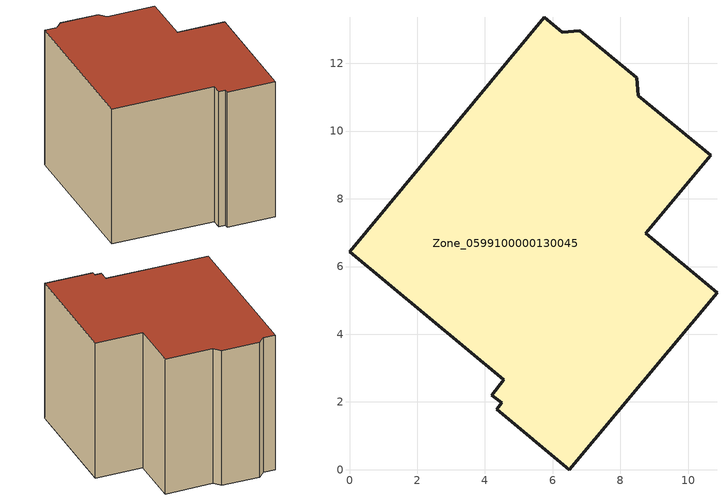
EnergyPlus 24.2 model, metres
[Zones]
Zone_0599100000130045
 floor ground (C_G): 10.85,5.23 6.49,0 4.34,1.78 4.5,1.97 4.2,2.21 4.56,2.65 0,6.44 5.75,13.36 6.28,12.92 6.8,12.96 8.48,11.57 8.53,11.05 10.66,9.29 8.75,6.98 z0
 wall outside (C_F): 6.49,0 10.85,5.23 8.75,6.98 10.66,9.29 8.53,11.05 8.48,11.57 6.8,12.96 6.28,12.92 5.75,13.36 0,6.44 4.56,2.65 4.2,2.21 4.5,1.97 4.34,1.78 6.49,0 z0:8.3
 roof outside (C_R): 4.2,2.21 4.5,1.97 4.34,1.78 6.49,0 10.85,5.23 8.75,6.98 10.66,9.29 8.53,11.05 8.48,11.57 6.8,12.96 6.28,12.92 5.75,13.36 0,6.44 4.56,2.65 z8.3
[BUILDING]
Pand.0599100000130045: North Axis=0; Terrain=City; Loads Convergence Tolerance Value=0.04; Temperature Convergence Tolerance Value=0.4; Solar Distribution=FullExterior; Maximum Number of Warmup Days=25; Minimum Number of Warmup Days=1
[Site:Location]
Rotterdam.The.Hague.AP_ZH_NLD Design_Conditions: Latitude=51.96; Longitude=4.45; Time Zone=1; Elevation=-4.5
[SITE:GROUNDTEMPERATURE:BUILDINGSURFACE]
18, 18, 18, 18, 18, 18, 18, 18, 18, 18, 18, 18
[MATERIAL] Thermal Absorptance=0.9; Solar Absorptance=0.7; Visible Absorptance=0.7
Name | Roughness | Thickness | Conductivity | Density | Specific Heat
G.TC.1946-1964 | MediumSmooth | 0.15 | 1 | 540 | 1210
F.TC.1946-1964 | Rough | 0.3 | 0.857143 | 1920 | 840
R.TC.1946-1964 | MediumRough | 0.2 | 0.235294 | 1500 | 1000
[CONSTRUCTION]
C_G: G.TC.1946-1964
C_F: F.TC.1946-1964
C_R: R.TC.1946-1964
[ZONE]
Zone_0599100000130045: Type=1; Multiplier=1; Ceiling Height=Autocalculate; Volume=Autocalculate; Floor Area=autocalculate; Part of Total Floor Area=Yes
[ZONEINFILTRATION:DESIGNFLOWRATE]
Infil_Zone_0599100000130045: Zone or ZoneList or Space or SpaceList=Zone_0599100000130045; Schedule=AlwaysOn; Design Flow Rate Calculation Method=Flow/Area; Flow Rate per Floor Area=0.003; Constant Term Coefficient=1; Temperature Term Coefficient=0; Velocity Term Coefficient=0; Velocity Squared Term Coefficient=0
[HVACTEMPLATE:ZONE:IDEALLOADSAIRSYSTEM]
Zone_0599100000130045: Maximum Heating Supply Air Temperature=50; Minimum Cooling Supply Air Temperature=13; Maximum Heating Supply Air Humidity Ratio=0.0156; Minimum Cooling Supply Air Humidity Ratio=0.0077; Heating Limit=NoLimit; Cooling Limit=NoLimit; Dehumidification Control Type=ConstantSensibleHeatRatio; Cooling Sensible Heat Ratio=0.7; Dehumidification Setpoint=60; Humidification Control Type=None; Humidification Setpoint=30; Outdoor Air Method=None; Outdoor Air Flow Rate per Person=0.00944; Outdoor Air Flow Rate per Zone Floor Area=0; Outdoor Air Flow Rate per Zone=0; Demand Controlled Ventilation Type=None; Outdoor Air Economizer Type=NoEconomizer; Heat Recovery Type=None; Sensible Heat Recovery Effectiveness=0.7; Latent Heat Recovery Effectiveness=0.65
[ZONECONTROL:THERMOSTAT]
ThermostatControl_Zone_0599100000130045: Zone or ZoneList=Zone_0599100000130045; Control Type Schedule=DualSetpointControlType; Control 1=Thermostat_Zone_0599100000130045; Temperature Difference Between Cutout And Setpoint=0
[THERMOSTATSETPOINT:DUALSETPOINT]
Thermostat_Zone_0599100000130045: Heating Setpoint Temperature Schedule=HeatingSetpoint_Zone_0599100000130045; Cooling Setpoint Temperature Schedule=CoolingSetpoint_Zone_0599100000130045
[SCHEDULE:COMPACT]
HeatingSetpoint_Zone_0599100000130045: Through: 12/31, For: AllDays, Until: 24:00, 21
CoolingSetpoint_Zone_0599100000130045: Through: 12/31, For: AllDays, Until: 24:00, 24
DualSetpointControlType: Through: 12/31, For: AllDays, Until: 24:00, 4
AlwaysOn: Through: 12/31, For: AllDays, Until: 24:00, 1
